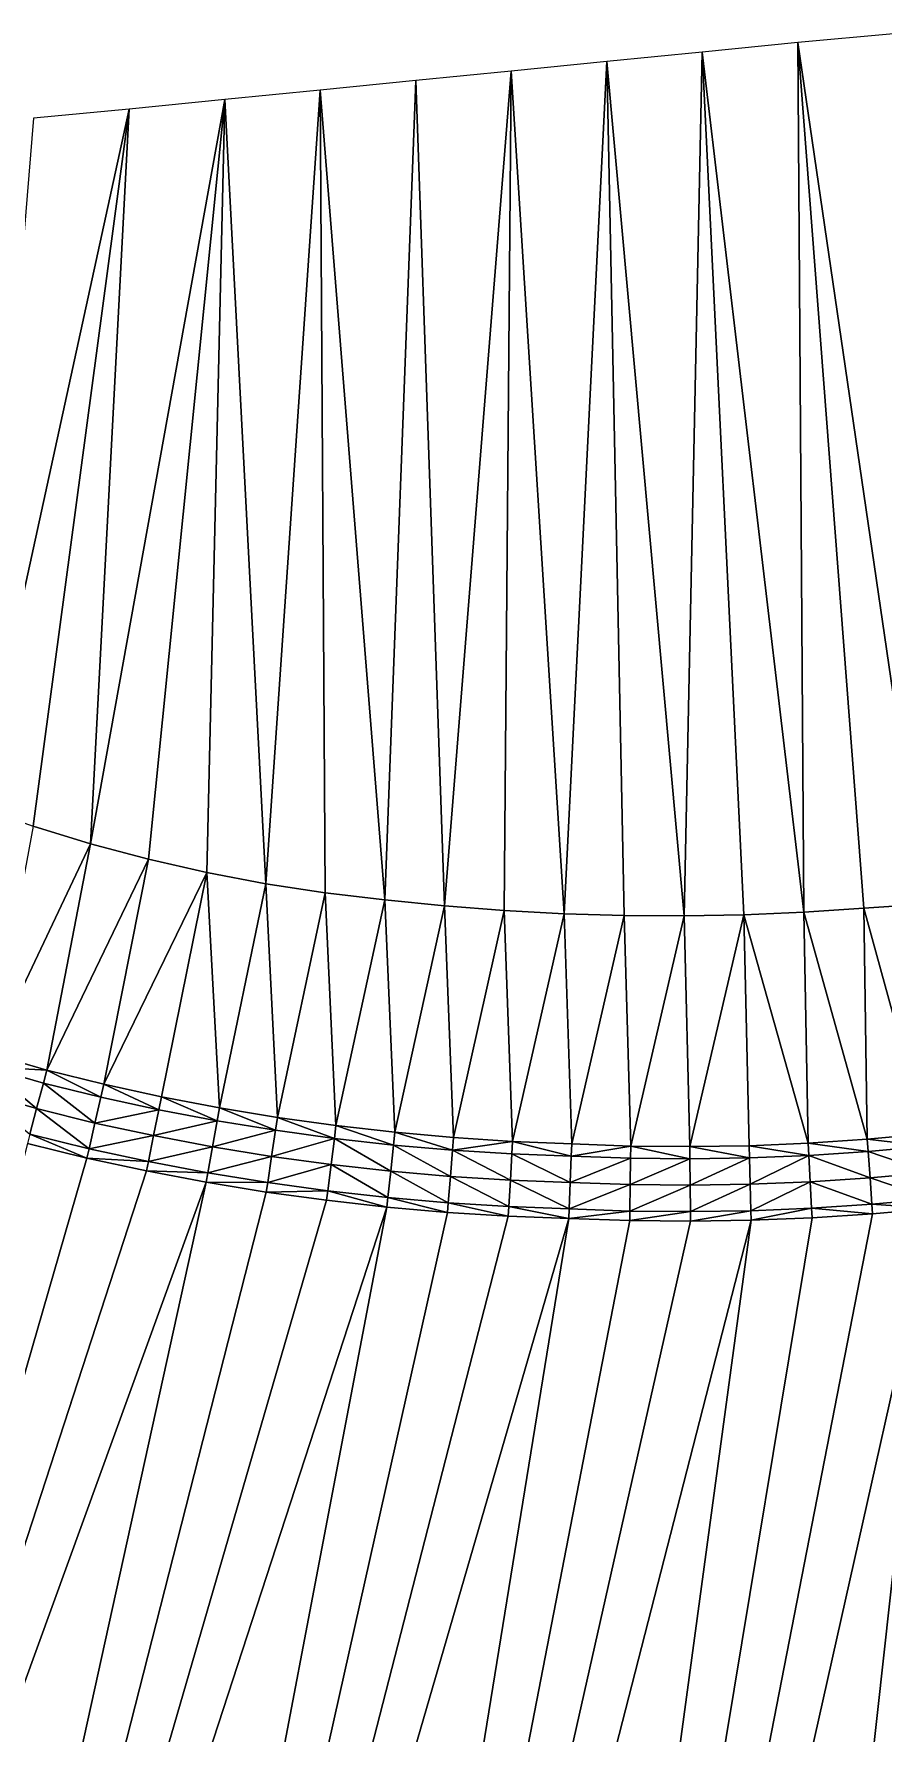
# Model space of a CAD drawing. Header units: metres. Extents: x 159042 to 159214, y 174724 to 174807.
# Drawn here: x 159106.18 to 159123.87, y 174769.29 to 174804.69 of the extents above; entities that cross this region are included whole.
import ezdxf

# ---------------------------------------------------------------- set-up
doc = ezdxf.new("R2010")
doc.units = ezdxf.units.M
doc.layers.add('_AFGEWERKT TEST', color=7, linetype='Continuous')

msp = doc.modelspace()

# ---------------------------------------------------------------- linework, layer by layer
at = {"layer": '_AFGEWERKT TEST', "color": 3, "true_color": 0x00ff00}
for points in [[(159122.097, 174804.507, 46.668), (159120.107, 174804.309, 46.667), (159122.224, 174786.394, 46.486)], [(159124.089, 174804.686, 46.672), (159122.097, 174804.507, 46.668), (159124.719, 174786.557, 46.49)], [(159122.097, 174804.507, 46.668), (159123.471, 174786.478, 46.486), (159124.719, 174786.557, 46.49)], [(159123.471, 174786.478, 46.486), (159122.097, 174804.507, 46.668), (159122.224, 174786.394, 46.486)], [(159118.117, 174804.111, 46.667), (159116.127, 174803.913, 46.667), (159117.227, 174786.359, 46.49)], [(159118.476, 174786.322, 46.489), (159118.117, 174804.111, 46.667), (159117.227, 174786.359, 46.49)], [(159120.107, 174804.309, 46.667), (159118.117, 174804.111, 46.667), (159119.726, 174786.316, 46.488)], [(159118.117, 174804.111, 46.667), (159118.476, 174786.322, 46.489), (159119.726, 174786.316, 46.488)], [(159120.107, 174804.309, 46.667), (159119.726, 174786.316, 46.488), (159120.975, 174786.34, 46.487)], [(159120.107, 174804.309, 46.667), (159120.975, 174786.34, 46.487), (159122.224, 174786.394, 46.486)], [(159113.49, 174786.651, 46.494), (159114.136, 174803.714, 46.667), (159112.146, 174803.516, 46.669)], [(159114.136, 174803.714, 46.667), (159113.49, 174786.651, 46.494), (159114.733, 174786.524, 46.493)], [(159116.127, 174803.913, 46.667), (159114.136, 174803.714, 46.667), (159114.733, 174786.524, 46.493)], [(159116.127, 174803.913, 46.667), (159114.733, 174786.524, 46.493), (159115.979, 174786.426, 46.492)], [(159116.127, 174803.913, 46.667), (159115.979, 174786.426, 46.492), (159117.227, 174786.359, 46.49)], [(159108.567, 174787.496, 46.499), (159110.156, 174803.318, 46.664), (159107.361, 174787.819, 46.501)], [(159110.156, 174803.318, 46.664), (159108.166, 174803.12, 46.66), (159107.361, 174787.819, 46.501)], [(159110.156, 174803.318, 46.664), (159108.567, 174787.496, 46.499), (159109.785, 174787.217, 46.498)], [(159110.156, 174803.318, 46.664), (159109.785, 174787.217, 46.498), (159111.013, 174786.983, 46.497)], [(159112.146, 174803.516, 46.669), (159110.156, 174803.318, 46.664), (159111.013, 174786.983, 46.497)], [(159112.146, 174803.516, 46.669), (159111.013, 174786.983, 46.497), (159112.248, 174786.794, 46.496)], [(159113.49, 174786.651, 46.494), (159112.146, 174803.516, 46.669), (159112.248, 174786.794, 46.496)], [(159108.166, 174803.12, 46.66), (159106.175, 174802.935, 46.657), (159104.988, 174788.599, 46.506)], [(159108.166, 174803.12, 46.66), (159104.988, 174788.599, 46.506), (159106.167, 174788.187, 46.503)], [(159108.166, 174803.12, 46.66), (159106.167, 174788.187, 46.503), (159107.361, 174787.819, 46.501)], [(159106.167, 174788.187, 46.503), (159105.283, 174783.444, 46.47), (159107.361, 174787.819, 46.501)], [(159105.283, 174783.444, 46.47), (159106.453, 174783.105, 46.468), (159107.361, 174787.819, 46.501)], [(159106.453, 174783.105, 46.468), (159108.567, 174787.496, 46.499), (159107.361, 174787.819, 46.501)], [(159107.637, 174782.81, 46.466), (159108.567, 174787.496, 46.499), (159106.453, 174783.105, 46.468)], [(159108.567, 174787.496, 46.499), (159107.637, 174782.81, 46.466), (159109.785, 174787.217, 46.498)], [(159107.637, 174782.81, 46.466), (159108.837, 174782.549, 46.465), (159109.785, 174787.217, 46.498)], [(159108.837, 174782.549, 46.465), (159110.044, 174782.318, 46.463), (159109.785, 174787.217, 46.498)], [(159109.785, 174787.217, 46.498), (159110.044, 174782.318, 46.463), (159111.013, 174786.983, 46.497)], [(159110.044, 174782.318, 46.463), (159111.257, 174782.117, 46.462), (159111.013, 174786.983, 46.497)], [(159111.013, 174786.983, 46.497), (159111.257, 174782.117, 46.462), (159112.248, 174786.794, 46.496)], [(159111.257, 174782.117, 46.462), (159112.474, 174781.947, 46.461), (159112.248, 174786.794, 46.496)], [(159112.474, 174781.947, 46.461), (159113.49, 174786.651, 46.494), (159112.248, 174786.794, 46.496)], [(159113.697, 174781.807, 46.461), (159113.49, 174786.651, 46.494), (159112.474, 174781.947, 46.461)], [(159113.49, 174786.651, 46.494), (159113.697, 174781.807, 46.461), (159114.733, 174786.524, 46.493)], [(159113.697, 174781.807, 46.461), (159114.923, 174781.697, 46.46), (159114.733, 174786.524, 46.493)], [(159114.733, 174786.524, 46.493), (159114.923, 174781.697, 46.46), (159115.979, 174786.426, 46.492)], [(159114.923, 174781.697, 46.46), (159116.152, 174781.617, 46.459), (159115.979, 174786.426, 46.492)], [(159115.979, 174786.426, 46.492), (159116.152, 174781.617, 46.459), (159117.227, 174786.359, 46.49)], [(159116.152, 174781.617, 46.459), (159117.385, 174781.568, 46.458), (159117.227, 174786.359, 46.49)], [(159117.385, 174781.568, 46.458), (159118.476, 174786.322, 46.489), (159117.227, 174786.359, 46.49)], [(159118.618, 174781.522, 46.456), (159118.476, 174786.322, 46.489), (159117.385, 174781.568, 46.458)], [(159118.476, 174786.322, 46.489), (159118.618, 174781.522, 46.456), (159119.726, 174786.316, 46.488)], [(159118.618, 174781.522, 46.456), (159119.85, 174781.509, 46.457), (159119.726, 174786.316, 46.488)], [(159119.726, 174786.316, 46.488), (159119.85, 174781.509, 46.457), (159120.975, 174786.34, 46.487)], [(159119.85, 174781.509, 46.457), (159121.081, 174781.529, 46.46), (159120.975, 174786.34, 46.487)], [(159120.975, 174786.34, 46.487), (159122.311, 174781.581, 46.464), (159122.224, 174786.394, 46.486)], [(159121.081, 174781.529, 46.46), (159122.311, 174781.581, 46.464), (159120.975, 174786.34, 46.487)], [(159123.541, 174781.664, 46.468), (159123.471, 174786.478, 46.486), (159122.224, 174786.394, 46.486)], [(159122.311, 174781.581, 46.464), (159123.541, 174781.664, 46.468), (159122.224, 174786.394, 46.486)], [(159123.471, 174786.478, 46.486), (159124.767, 174781.777, 46.472), (159124.719, 174786.557, 46.49)], [(159124.767, 174781.777, 46.472), (159123.471, 174786.478, 46.486), (159123.541, 174781.664, 46.468)], [(159105.037, 174782.644, 46.183), (159106.238, 174782.3, 46.185), (159105.198, 174783.17, 46.183)], [(159106.453, 174783.105, 46.468), (159105.283, 174783.444, 46.47), (159105.198, 174783.17, 46.183)], [(159105.198, 174783.17, 46.183), (159106.238, 174782.3, 46.185), (159106.38, 174782.832, 46.185)], [(159106.453, 174783.105, 46.468), (159105.198, 174783.17, 46.183), (159106.38, 174782.832, 46.185)], [(159106.238, 174782.3, 46.185), (159107.452, 174782.001, 46.187), (159106.38, 174782.832, 46.185)], [(159107.574, 174782.538, 46.187), (159106.453, 174783.105, 46.468), (159106.38, 174782.832, 46.185)], [(159107.452, 174782.001, 46.187), (159107.574, 174782.538, 46.187), (159106.38, 174782.832, 46.185)], [(159107.637, 174782.81, 46.466), (159106.453, 174783.105, 46.468), (159107.574, 174782.538, 46.187)], [(159107.637, 174782.81, 46.466), (159107.574, 174782.538, 46.187), (159108.782, 174782.278, 46.188)], [(159108.837, 174782.549, 46.465), (159107.637, 174782.81, 46.466), (159108.782, 174782.278, 46.188)], [(159106.238, 174782.3, 46.185), (159105.037, 174782.644, 46.183), (159106.097, 174781.769, 46.185)], [(159107.574, 174782.538, 46.187), (159107.452, 174782.001, 46.187), (159108.782, 174782.278, 46.188)], [(159108.837, 174782.549, 46.465), (159108.782, 174782.278, 46.188), (159109.996, 174782.049, 46.19)], [(159110.044, 174782.318, 46.463), (159108.837, 174782.549, 46.465), (159109.996, 174782.049, 46.19)], [(159107.33, 174781.465, 46.187), (159106.238, 174782.3, 46.185), (159106.097, 174781.769, 46.185)], [(159107.33, 174781.465, 46.187), (159107.452, 174782.001, 46.187), (159106.238, 174782.3, 46.185)], [(159107.452, 174782.001, 46.187), (159108.673, 174781.739, 46.188), (159108.782, 174782.278, 46.188)], [(159108.782, 174782.278, 46.188), (159108.673, 174781.739, 46.188), (159109.996, 174782.049, 46.19)], [(159110.044, 174782.318, 46.463), (159109.996, 174782.049, 46.19), (159111.216, 174781.85, 46.192)], [(159111.257, 174782.117, 46.462), (159110.044, 174782.318, 46.463), (159111.216, 174781.85, 46.192)], [(159112.44, 174781.681, 46.193), (159111.257, 174782.117, 46.462), (159111.216, 174781.85, 46.192)], [(159112.474, 174781.947, 46.461), (159111.257, 174782.117, 46.462), (159112.44, 174781.681, 46.193)], [(159106.045, 174781.576, 46.385), (159107.286, 174781.27, 46.387), (159106.097, 174781.769, 46.185)], [(159107.286, 174781.27, 46.387), (159107.33, 174781.465, 46.187), (159106.097, 174781.769, 46.185)], [(159107.452, 174782.001, 46.187), (159107.33, 174781.465, 46.187), (159108.673, 174781.739, 46.188)], [(159108.673, 174781.739, 46.188), (159107.33, 174781.465, 46.187), (159108.565, 174781.2, 46.188)], [(159109.901, 174781.507, 46.19), (159108.673, 174781.739, 46.188), (159108.565, 174781.2, 46.188)], [(159108.673, 174781.739, 46.188), (159109.901, 174781.507, 46.19), (159109.996, 174782.049, 46.19)], [(159109.996, 174782.049, 46.19), (159109.901, 174781.507, 46.19), (159111.216, 174781.85, 46.192)], [(159109.901, 174781.507, 46.19), (159111.134, 174781.306, 46.192), (159111.216, 174781.85, 46.192)], [(159111.134, 174781.306, 46.192), (159112.44, 174781.681, 46.193), (159111.216, 174781.85, 46.192)], [(159112.474, 174781.947, 46.461), (159112.44, 174781.681, 46.193), (159113.67, 174781.542, 46.195)], [(159113.697, 174781.807, 46.461), (159112.474, 174781.947, 46.461), (159113.67, 174781.542, 46.195)], [(159113.697, 174781.807, 46.461), (159113.67, 174781.542, 46.195), (159114.903, 174781.434, 46.197)], [(159114.923, 174781.697, 46.46), (159113.697, 174781.807, 46.461), (159114.903, 174781.434, 46.197)], [(159116.152, 174781.617, 46.459), (159114.923, 174781.697, 46.46), (159114.903, 174781.434, 46.197)], [(159124.767, 174781.777, 46.472), (159123.541, 174781.664, 46.468), (159124.794, 174781.516, 46.21)], [(159096.982, 174745.569, 46.6), (159107.286, 174781.27, 46.387), (159106.045, 174781.576, 46.385)], [(159107.33, 174781.465, 46.187), (159107.286, 174781.27, 46.387), (159108.565, 174781.2, 46.188)], [(159109.901, 174781.507, 46.19), (159108.565, 174781.2, 46.188), (159109.806, 174780.966, 46.19)], [(159111.134, 174781.306, 46.192), (159109.901, 174781.507, 46.19), (159109.806, 174780.966, 46.19)], [(159112.372, 174781.135, 46.193), (159112.44, 174781.681, 46.193), (159111.134, 174781.306, 46.192)], [(159112.44, 174781.681, 46.193), (159112.372, 174781.135, 46.193), (159113.614, 174780.995, 46.195)], [(159112.44, 174781.681, 46.193), (159113.614, 174780.995, 46.195), (159113.67, 174781.542, 46.195)], [(159113.614, 174780.995, 46.195), (159114.859, 174780.886, 46.197), (159113.67, 174781.542, 46.195)], [(159113.67, 174781.542, 46.195), (159114.859, 174780.886, 46.197), (159114.903, 174781.434, 46.197)], [(159114.859, 174780.886, 46.197), (159116.107, 174780.808, 46.198), (159114.903, 174781.434, 46.197)], [(159116.152, 174781.617, 46.459), (159114.903, 174781.434, 46.197), (159116.139, 174781.357, 46.198)], [(159114.903, 174781.434, 46.197), (159116.107, 174780.808, 46.198), (159116.139, 174781.357, 46.198)], [(159116.107, 174780.808, 46.198), (159117.356, 174780.761, 46.2), (159116.139, 174781.357, 46.198)], [(159117.376, 174781.31, 46.2), (159116.152, 174781.617, 46.459), (159116.139, 174781.357, 46.198)], [(159117.356, 174780.761, 46.2), (159117.376, 174781.31, 46.2), (159116.139, 174781.357, 46.198)], [(159117.385, 174781.568, 46.458), (159116.152, 174781.617, 46.459), (159117.376, 174781.31, 46.2)], [(159118.618, 174781.522, 46.456), (159117.385, 174781.568, 46.458), (159117.376, 174781.31, 46.2)], [(159118.618, 174781.522, 46.456), (159117.376, 174781.31, 46.2), (159118.613, 174781.267, 46.202)], [(159118.618, 174781.522, 46.456), (159118.613, 174781.267, 46.202), (159119.85, 174781.255, 46.203)], [(159119.85, 174781.509, 46.457), (159118.618, 174781.522, 46.456), (159119.85, 174781.255, 46.203)], [(159121.081, 174781.529, 46.46), (159119.85, 174781.509, 46.457), (159121.088, 174781.274, 46.205)], [(159119.85, 174781.509, 46.457), (159119.85, 174781.255, 46.203), (159121.088, 174781.274, 46.205)], [(159122.311, 174781.581, 46.464), (159121.081, 174781.529, 46.46), (159122.325, 174781.324, 46.207)], [(159122.325, 174781.324, 46.207), (159121.081, 174781.529, 46.46), (159121.088, 174781.274, 46.205)], [(159123.541, 174781.664, 46.468), (159122.311, 174781.581, 46.464), (159123.56, 174781.405, 46.208)], [(159122.311, 174781.581, 46.464), (159122.325, 174781.324, 46.207), (159123.56, 174781.405, 46.208)], [(159122.325, 174781.324, 46.207), (159123.601, 174780.856, 46.208), (159123.56, 174781.405, 46.208)], [(159123.541, 174781.664, 46.468), (159123.56, 174781.405, 46.208), (159124.794, 174781.516, 46.21)], [(159123.56, 174781.405, 46.208), (159124.845, 174780.969, 46.21), (159124.794, 174781.516, 46.21)], [(159123.601, 174780.856, 46.208), (159124.845, 174780.969, 46.21), (159123.56, 174781.405, 46.208)], [(159107.286, 174781.27, 46.387), (159096.982, 174745.569, 46.6), (159108.525, 174781.004, 46.388)], [(159108.525, 174781.004, 46.388), (159096.982, 174745.569, 46.6), (159109.771, 174780.769, 46.39)], [(159107.286, 174781.27, 46.387), (159108.525, 174781.004, 46.388), (159108.565, 174781.2, 46.188)], [(159108.565, 174781.2, 46.188), (159108.525, 174781.004, 46.388), (159109.806, 174780.966, 46.19)], [(159108.525, 174781.004, 46.388), (159109.771, 174780.769, 46.39), (159109.806, 174780.966, 46.19)], [(159111.134, 174781.306, 46.192), (159109.806, 174780.966, 46.19), (159111.052, 174780.762, 46.192)], [(159112.372, 174781.135, 46.193), (159111.134, 174781.306, 46.192), (159111.052, 174780.762, 46.192)], [(159112.304, 174780.59, 46.193), (159112.372, 174781.135, 46.193), (159111.052, 174780.762, 46.192)], [(159112.372, 174781.135, 46.193), (159112.304, 174780.59, 46.193), (159113.558, 174780.448, 46.195)], [(159113.614, 174780.995, 46.195), (159112.372, 174781.135, 46.193), (159113.558, 174780.448, 46.195)], [(159113.614, 174780.995, 46.195), (159113.558, 174780.448, 46.195), (159114.815, 174780.338, 46.197)], [(159114.859, 174780.886, 46.197), (159113.614, 174780.995, 46.195), (159114.815, 174780.338, 46.197)], [(159117.376, 174781.31, 46.2), (159117.356, 174780.761, 46.2), (159118.613, 174781.267, 46.202)], [(159117.356, 174780.761, 46.2), (159118.605, 174780.717, 46.202), (159118.613, 174781.267, 46.202)], [(159118.613, 174781.267, 46.202), (159118.605, 174780.717, 46.202), (159119.85, 174781.255, 46.203)], [(159118.605, 174780.717, 46.202), (159119.855, 174780.705, 46.203), (159119.85, 174781.255, 46.203)], [(159119.85, 174781.255, 46.203), (159119.855, 174780.705, 46.203), (159121.088, 174781.274, 46.205)], [(159119.855, 174780.705, 46.203), (159121.105, 174780.724, 46.205), (159121.088, 174781.274, 46.205)], [(159121.105, 174780.724, 46.205), (159122.325, 174781.324, 46.207), (159121.088, 174781.274, 46.205)], [(159122.354, 174780.775, 46.207), (159122.325, 174781.324, 46.207), (159121.105, 174780.724, 46.205)], [(159122.325, 174781.324, 46.207), (159122.354, 174780.775, 46.207), (159123.601, 174780.856, 46.208)], [(159096.982, 174745.569, 46.6), (159101.585, 174743.618, 46.6), (159109.771, 174780.769, 46.39)], [(159109.771, 174780.769, 46.39), (159101.585, 174743.618, 46.6), (159111.023, 174780.564, 46.392)], [(159109.806, 174780.966, 46.19), (159109.771, 174780.769, 46.39), (159111.052, 174780.762, 46.192)], [(159109.771, 174780.769, 46.39), (159111.023, 174780.564, 46.392), (159111.052, 174780.762, 46.192)], [(159111.023, 174780.564, 46.392), (159112.304, 174780.59, 46.193), (159111.052, 174780.762, 46.192)], [(159114.859, 174780.886, 46.197), (159114.815, 174780.338, 46.197), (159116.075, 174780.259, 46.198)], [(159116.107, 174780.808, 46.198), (159114.859, 174780.886, 46.197), (159116.075, 174780.259, 46.198)], [(159117.336, 174780.211, 46.2), (159116.107, 174780.808, 46.198), (159116.075, 174780.259, 46.198)], [(159117.336, 174780.211, 46.2), (159117.356, 174780.761, 46.2), (159116.107, 174780.808, 46.198)], [(159117.356, 174780.761, 46.2), (159117.336, 174780.211, 46.2), (159118.605, 174780.717, 46.202)], [(159118.605, 174780.717, 46.202), (159117.336, 174780.211, 46.2), (159118.597, 174780.168, 46.202)], [(159119.855, 174780.705, 46.203), (159118.605, 174780.717, 46.202), (159118.597, 174780.168, 46.202)], [(159119.855, 174780.705, 46.203), (159118.597, 174780.168, 46.202), (159119.859, 174780.155, 46.203)], [(159121.105, 174780.724, 46.205), (159119.855, 174780.705, 46.203), (159119.859, 174780.155, 46.203)], [(159121.105, 174780.724, 46.205), (159119.859, 174780.155, 46.203), (159121.121, 174780.175, 46.205)], [(159120.011, 174735.84, 46.6), (159124.62, 174733.903, 46.6), (159128.697, 174780.726, 46.415)], [(159127.425, 174780.543, 46.413), (159120.011, 174735.84, 46.6), (159128.697, 174780.726, 46.415)], [(159122.354, 174780.775, 46.207), (159121.105, 174780.724, 46.205), (159121.121, 174780.175, 46.205)], [(159122.383, 174780.225, 46.207), (159122.354, 174780.775, 46.207), (159121.121, 174780.175, 46.205)], [(159123.601, 174780.856, 46.208), (159122.354, 174780.775, 46.207), (159123.641, 174780.308, 46.208)], [(159122.354, 174780.775, 46.207), (159122.383, 174780.225, 46.207), (159123.641, 174780.308, 46.208)], [(159124.845, 174780.969, 46.21), (159123.601, 174780.856, 46.208), (159124.897, 174780.421, 46.21)], [(159123.601, 174780.856, 46.208), (159123.641, 174780.308, 46.208), (159124.897, 174780.421, 46.21)], [(159101.585, 174743.618, 46.6), (159112.279, 174780.391, 46.393), (159111.023, 174780.564, 46.392)], [(159112.279, 174780.391, 46.393), (159101.585, 174743.618, 46.6), (159113.537, 174780.249, 46.395)], [(159112.279, 174780.391, 46.393), (159112.304, 174780.59, 46.193), (159111.023, 174780.564, 46.392)], [(159112.304, 174780.59, 46.193), (159112.279, 174780.391, 46.393), (159113.537, 174780.249, 46.395)], [(159112.304, 174780.59, 46.193), (159113.537, 174780.249, 46.395), (159113.558, 174780.448, 46.195)], [(159113.537, 174780.249, 46.395), (159114.799, 174780.139, 46.397), (159113.558, 174780.448, 46.195)], [(159113.558, 174780.448, 46.195), (159114.799, 174780.139, 46.397), (159114.815, 174780.338, 46.197)], [(159114.799, 174780.139, 46.397), (159116.063, 174780.059, 46.398), (159114.815, 174780.338, 46.197)], [(159114.815, 174780.338, 46.197), (159116.063, 174780.059, 46.398), (159116.075, 174780.259, 46.198)], [(159120.011, 174735.84, 46.6), (159127.425, 174780.543, 46.413), (159126.172, 174780.367, 46.412)], [(159124.915, 174780.222, 46.41), (159120.011, 174735.84, 46.6), (159126.172, 174780.367, 46.412)], [(159122.383, 174780.225, 46.207), (159123.655, 174780.108, 46.408), (159123.641, 174780.308, 46.208)], [(159123.641, 174780.308, 46.208), (159124.915, 174780.222, 46.41), (159124.897, 174780.421, 46.21)], [(159123.655, 174780.108, 46.408), (159124.915, 174780.222, 46.41), (159123.641, 174780.308, 46.208)], [(159101.585, 174743.618, 46.6), (159106.189, 174741.668, 46.6), (159113.537, 174780.249, 46.395)], [(159113.537, 174780.249, 46.395), (159106.189, 174741.668, 46.6), (159114.799, 174780.139, 46.397)], [(159114.799, 174780.139, 46.397), (159106.189, 174741.668, 46.6), (159116.063, 174780.059, 46.398)], [(159106.189, 174741.668, 46.6), (159117.328, 174780.011, 46.4), (159116.063, 174780.059, 46.398)], [(159117.328, 174780.011, 46.4), (159106.189, 174741.668, 46.6), (159110.793, 174739.717, 46.6)], [(159117.328, 174780.011, 46.4), (159110.793, 174739.717, 46.6), (159118.594, 174779.968, 46.402)], [(159110.793, 174739.717, 46.6), (159115.401, 174737.776, 46.6), (159121.127, 174779.975, 46.405)], [(159119.861, 174779.955, 46.403), (159110.793, 174739.717, 46.6), (159121.127, 174779.975, 46.405)], [(159118.594, 174779.968, 46.402), (159110.793, 174739.717, 46.6), (159119.861, 174779.955, 46.403)], [(159115.401, 174737.776, 46.6), (159120.011, 174735.84, 46.6), (159124.915, 174780.222, 46.41)], [(159123.655, 174780.108, 46.408), (159115.401, 174737.776, 46.6), (159124.915, 174780.222, 46.41)], [(159122.393, 174780.026, 46.407), (159115.401, 174737.776, 46.6), (159123.655, 174780.108, 46.408)], [(159115.401, 174737.776, 46.6), (159122.393, 174780.026, 46.407), (159121.127, 174779.975, 46.405)], [(159116.063, 174780.059, 46.398), (159117.328, 174780.011, 46.4), (159116.075, 174780.259, 46.198)], [(159117.328, 174780.011, 46.4), (159117.336, 174780.211, 46.2), (159116.075, 174780.259, 46.198)], [(159117.336, 174780.211, 46.2), (159117.328, 174780.011, 46.4), (159118.597, 174780.168, 46.202)], [(159117.328, 174780.011, 46.4), (159118.594, 174779.968, 46.402), (159118.597, 174780.168, 46.202)], [(159118.597, 174780.168, 46.202), (159118.594, 174779.968, 46.402), (159119.859, 174780.155, 46.203)], [(159118.594, 174779.968, 46.402), (159119.861, 174779.955, 46.403), (159119.859, 174780.155, 46.203)], [(159119.859, 174780.155, 46.203), (159119.861, 174779.955, 46.403), (159121.121, 174780.175, 46.205)], [(159119.861, 174779.955, 46.403), (159121.127, 174779.975, 46.405), (159121.121, 174780.175, 46.205)], [(159121.127, 174779.975, 46.405), (159122.383, 174780.225, 46.207), (159121.121, 174780.175, 46.205)], [(159122.393, 174780.026, 46.407), (159122.383, 174780.225, 46.207), (159121.127, 174779.975, 46.405)], [(159122.383, 174780.225, 46.207), (159122.393, 174780.026, 46.407), (159123.655, 174780.108, 46.408)]]:
    msp.add_3dface(points, dxfattribs=at)

doc.saveas('drawing.dxf')
